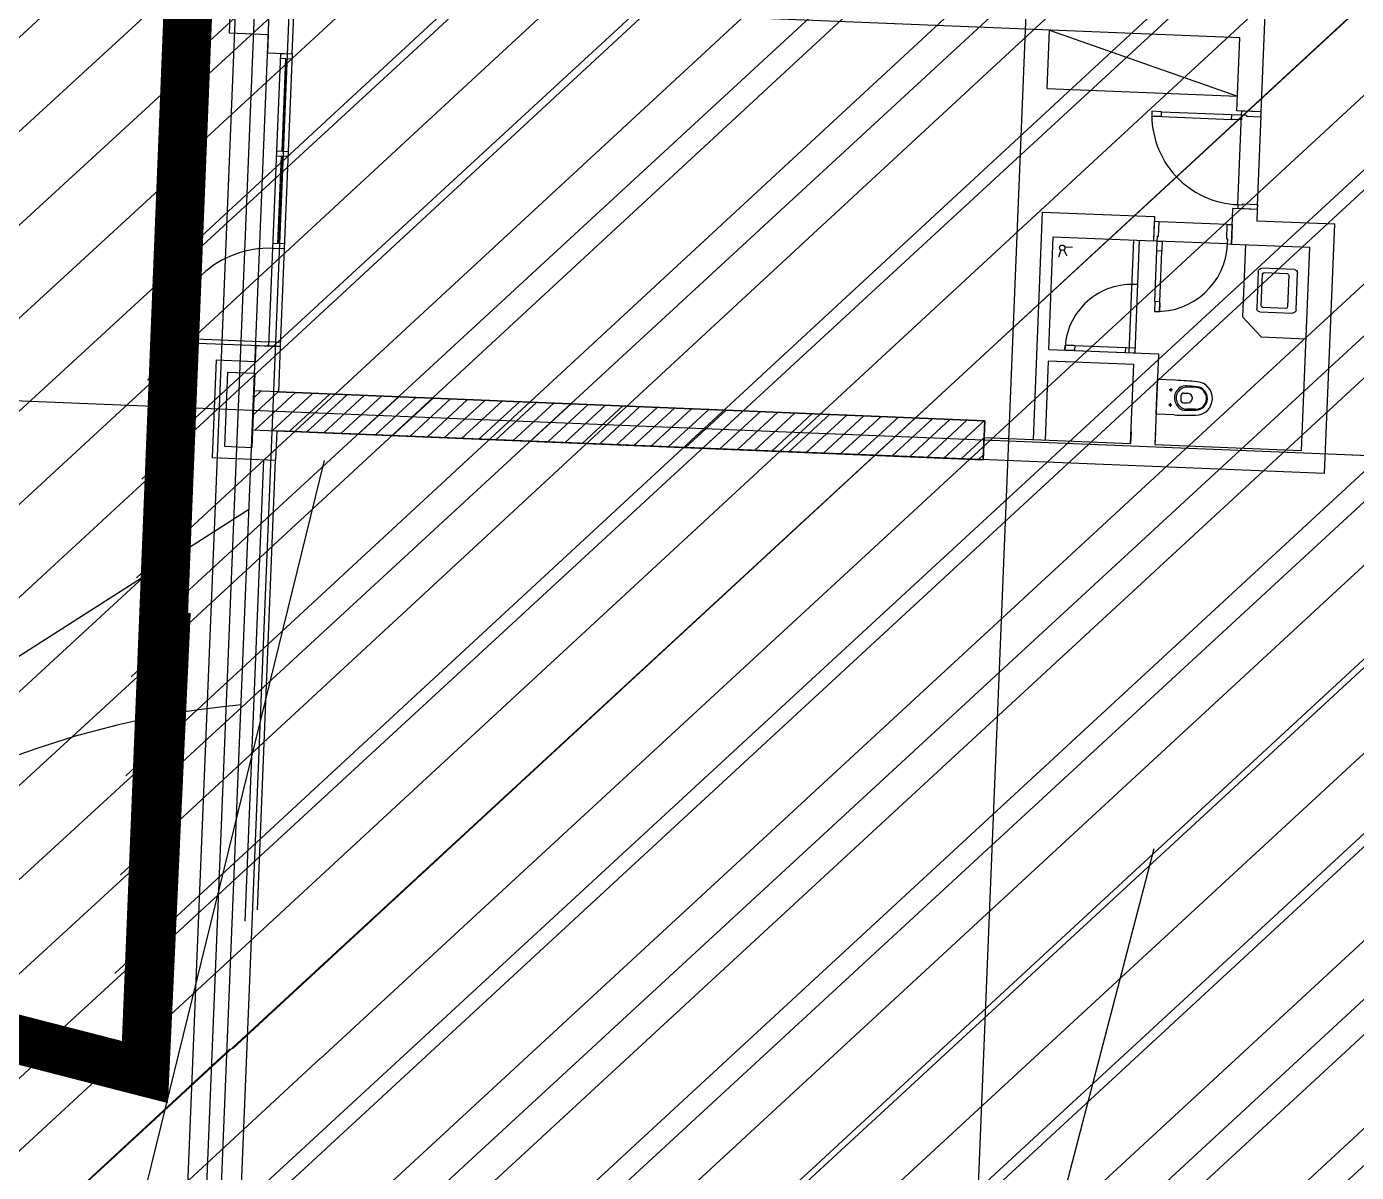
# Model space of a CAD drawing. Extents: x -678889171 to 586587, y -792238163 to 335485.
# Drawn here: x -678734278 to -678720646, y -792149565 to -792137824 of the extents above; entities that cross this region are included whole.
import ezdxf
from ezdxf.enums import TextEntityAlignment as Align

# ---------------------------------------------------------------- set-up
doc = ezdxf.new("R2010")
doc.units = 0
doc.header["$MEASUREMENT"] = 0
for name, color, linetype in [('A-ANNO-LEGN', 252, 'Continuous'), ('A-FLOR-PATT', 252, 'Continuous'), ('A-SITE-PATT', 252, 'Continuous'), ('A-WALL', 252, 'Continuous')]:
    doc.layers.add(name, color=color, linetype=linetype)
for name, color, linetype, lineweight in [('BASEMENT3 LAYOUT$0$A-TABL-TEXT', 252, 'Continuous', 30), ('BASEMENT3 LAYOUT$0$HATCH5', 252, 'Continuous', 15), ('BASEMENT3 LAYOUT$0$TEXT6', 252, 'Continuous', 0)]:
    doc.layers.add(name, color=color, linetype=linetype, lineweight=lineweight)
doc.styles.add('Ground floor Towers$0$$Bas01-Rname$0$EN-SC', font='swissc.ttf')
doc.styles.add('Ground floor Towers$0$$Bas01-Rname$0$EN-SCL', font='swisscl.ttf')
doc.styles.add('Ground floor Towers$0$04-Ground Floor$0$V2-lower ground$0$LEVEL  FOR LICENSE LOWER GR$0$$LG- LEVEL$0$AR-SR', font='sarb.shx')

# ---------------------------------------------------------------- blocks, each defined once
blk = doc.blocks.new('A$C61C61320')
at = {"layer": 'BASEMENT3 LAYOUT$0$HATCH5'}
h = blk.add_hatch(dxfattribs=at)
h.set_pattern_fill('JIS_WOOD', color=256, scale=1000, style=0)
h.set_pattern_definition([(45, (-845680.2949388556, -470481.0696760565), (-499.9999991609842, 499.9999991609843), [])])
h.paths.add_polyline_path([(12440.74077330553, -169431.9252005816), (13408.27617370361, -243253.7315873399), (7111.185080291936, -248399.4795461658), (-61957.46107163071, -237877.8060760189), (-55832.26724016038, -200866.3395951205), (-20860.02674167091, -206712.4958959252), (-20783.43353955913, -208437.764712235), (-16504.6553898881, -208719.7022090854), (-18718.17453308101, -208569.0044804074), (-18168.17453308101, -169431.9252005816)])
at = {"layer": 'BASEMENT3 LAYOUT$0$TEXT6'}
h = blk.add_hatch(dxfattribs=at)
h.set_pattern_fill('JIS_WOOD', color=256, scale=1000, style=0)
h.set_pattern_definition([(45, (-843775.3736575155, -469599.9160835323), (-499.9999991609842, 499.9999991609843), [])])
h.paths.add_polyline_path([(-48073.17453308101, -174366.9252005816), (-52827.70401773683, -137283.3745918828), (-21470.42890679266, -134427.2130430685), (-18376.25980977295, -161775.8762387046), (-18368.17453308101, -175467.8413407506), (-18518.17453308101, -176466.9552695606), (-18518.17453308101, -178386.9252005816), (-18368.17453308101, -183011.1167942794), (-18362.29752682254, -198446.5368052525), (-18168.17453308101, -202281.2411916029), (-18360.0892563893, -208926.9252005816), (-21225.79736915685, -208049.6763489796), (-45692.61271465314, -203035.1575495943), (-55544.17996463575, -201566.2036034855), (-64372.75623362488, -200382.3687026045), (-73244.07786642597, -199325.5838570178), (-82129.48166527948, -198394.9150768394), (-90383.39706973708, -197394.4851778569), (-93352.28011348587, -194591.9241360954), (-93352.28011348587, -177285.8004086108), (-93172.93907456682, -174906.1366184817), (-50378.17453308101, -174866.9252005816)])
at = {"layer": 'BASEMENT3 LAYOUT$0$A-TABL-TEXT', "const_width": 500}
for points in [[(-18360.08925638907, -208926.9252005816), (-18360.08925638907, -208926.9252005816), (-18360.08925638907, -204246.3573498543), (-18376.25980977295, -161775.8762387046), (-21467.74319023453, -134455.7384705361)], [(-56966.22835785337, -200670.9829151711), (-18360.08925638907, -208926.9252005816), (-18332.99945281609, -204205.2346486701)]]:
    blk.add_lwpolyline(points, dxfattribs=at)
blk = doc.blocks.new('2')
at = {"layer": 'BASEMENT3 LAYOUT$0$A-TABL-TEXT', "const_width": 500}
for points in [[(99560.7670452043, 23270.4355040497), (99560.7670452043, 23270.4355040497), (99560.7670452043, 27951.00335477709), (99544.59649182041, 70421.48446592674), (96453.11311135883, 97741.62223409527)], [(60954.62794373999, 31526.37778946021), (99560.7670452043, 23270.4355040497), (99587.85684877727, 27992.12605596127)]]:
    blk.add_lwpolyline(points, dxfattribs=at)
blk = doc.blocks.new('GR')
at = {"layer": 'A-FLOR-PATT'}
for p, q in [((69940, 90900), (69940, 4700)), ((70490, 90900), (70490, 1700)), ((70140, 32215), (70140, 79165)), ((78040, 73885), (78040, 4700)), ((70290, 32215), (70290, 61960)), ((80491.3859722225, 48729.19740259779, -3.359197352374825e-08), (80491.3859722225, 50478.2951535735, -3.359197352374825e-08)), ((69891.39351570825, 49103.74461350914), (69891.39351570825, 50103.74461350914)), ((80241.3859722225, 49478.7465540638, -3.359197364925349e-08), (70541.3860315007, 49478.7465540638, 3.154496975245378e-08)), ((70541.39351570826, 48919.44443774296), (70541.39351570827, 49478.7465540638)), ((78289.94560344415, 48878.74699801693, 3.234559316897492e-08), (78289.94590965168, 49478.74699801688, 3.234559316897471e-08)), ((78289.94590964958, 49478.74288110101, 3.234559316897471e-08), (80241.38564732515, 48878.74600210755, 3.234559316897561e-08)), ((80241.3859722225, 48729.19740259779, -3.359197352374825e-08), (80241.3859722225, 49478.7465540638, -3.359197352374825e-08)), ((70291.39351570825, 49103.74461350914), (69891.39351570825, 49103.74461350914)), ((70291.39351570825, 48919.44443774296), (70291.39351570825, 49103.74461350914)), ((70291.39351570826, 48919.44443774296), (70541.39351570826, 48919.44443774296)), ((70421.3935157083, 48919.44443774298), (70421.39351570838, 45919.44443774298)), ((70421.39351570832, 48919.44443779213), (70541.39351570826, 48919.44443774296)), ((70421.39351568787, 48869.44443779209), (70541.39351568776, 48869.44443774299)), ((70475.52191885018, 48869.44443776995), (70475.52191885017, 47919.44443776991)), ((70487.52191885017, 48869.44443776507), (70487.52191885017, 47919.44443776505)), ((70541.39351570826, 48919.44443774296), (70541.39351570825, 45919.44443774296)), ((78289.9449800964, 48878.74699801728, 3.234559316897569e-08), (80241.38564732515, 48878.74600210755, 3.234559316897551e-08)), ((79471.38597222284, 48689.19740259746, -3.359197352374825e-08), (79371.38597222287, 48689.19740259746, -3.359197352374825e-08)), ((79371.38597222287, 48689.19740259746, -3.359197352374825e-08), (79371.38597222287, 48639.19740259747, -3.359197352374825e-08)), ((79471.38597222284, 48639.19740259747, -3.359197352374825e-08), (79471.38597222284, 48689.19740259746, -3.359197352374825e-08)), ((79471.38597222284, 48689.19740259745, -3.359197352374825e-08), (80191.3859722226, 48689.19740259746, -3.359197352374825e-08)), ((80191.3859722226, 48639.19740259747, -3.359197352374825e-08), (80191.3859722226, 48689.19740259746, -3.359197352374825e-08)), ((80191.3859722226, 48689.19740259746, -3.359197352374825e-08), (80291.38597222258, 48689.19740259746, -3.359197352374825e-08)), ((80491.3859722225, 48729.19740259779, -3.359197352374825e-08), (80241.3859722225, 48729.19740259779, -3.359197352374825e-08)), ((80491.3859722225, 48729.19740259744, -3.359197352374825e-08), (80291.38597222258, 48729.19740259743, -3.359197352374825e-08)), ((80291.38597222258, 48689.19740259745, -3.359197352374825e-08), (80291.38597222258, 48729.19740259743, -3.359197352374825e-08)), ((80291.38597222258, 48689.19740259745, -3.359197352374825e-08), (80341.38597222256, 48689.19740259745, -3.359197352374825e-08)), ((80291.38597222258, 48689.19740259746, -3.359197352374825e-08), (80291.38597222258, 48639.19740259747, -3.359197352374825e-08)), ((80291.38597222258, 47769.19740259775, -3.359197352374825e-08), (80291.38597222258, 48689.19740259746, -3.359197352374825e-08)), ((80341.38597222256, 48689.19740259745, -3.359197352374825e-08), (80341.38597222256, 48679.19740259745, -3.359197352374825e-08)), ((80341.38597222256, 48679.19740259745, -3.359197352374825e-08), (80491.3859722225, 48679.19740259745, -3.359197352374825e-08)), ((80491.3859722225, 48679.19740259745, -3.359197352374825e-08), (80491.3859722225, 48729.19740259744, -3.359197352374825e-08)), ((80491.38597222258, 47769.19740259775, -3.359197352374825e-08), (80491.38597222258, 48689.19740259746, -3.359197352374825e-08)), ((79371.38597222287, 48639.19740259747, -3.359197352374825e-08), (79458.38597222284, 48639.19740259747, -3.359197352374825e-08)), ((79458.38597222284, 48639.19740259747, -3.359197352374825e-08), (79371.38597222287, 48639.19740259747, -3.359197352374825e-08)), ((79371.38597222287, 48639.19740259747, -3.359197352374825e-08), (79471.38597222284, 48639.19740259747, -3.359197352374825e-08)), ((79471.38597222284, 48639.19740259746, -3.359197352374825e-08), (80191.3859722226, 48639.19740259747, -3.359197352374825e-08)), ((80204.3859722226, 48639.19740259747, -3.359197352374825e-08), (80191.3859722226, 48639.19740259747, -3.359197352374825e-08)), ((80291.38597222258, 48639.19740259747, -3.359197352374825e-08), (80204.3859722226, 48639.19740259747, -3.359197352374825e-08)), ((70421.39351529905, 47919.4444377921), (70541.39351529893, 47919.44443774302)), ((70421.39351527863, 47869.44443779212), (70541.39351527851, 47869.44443774302)), ((70475.52191885022, 46969.44443774295), (70475.5219188501, 47869.44443776997)), ((70487.52191885018, 46969.44443774289), (70487.52191885017, 47869.44443776505)), ((80241.22230311378, 47362.03018946822, 9.620473966395055e-09), (80241.37403713205, 47729.19740259779, 9.62047396858887e-09)), ((80491.3859722225, 47729.19740259779, -3.359197352374798e-08), (80241.37403713205, 47729.19740259779, -3.358991064435153e-08)), ((80291.38597222258, 47769.19740259775, -3.359197352374825e-08), (80341.38597222256, 47769.19740259775, -3.359197352374825e-08)), ((80291.38597222258, 47769.19740259775, -3.359197352374825e-08), (80291.38597222258, 47729.19740259776, -3.359197352374825e-08)), ((80491.3859722225, 47729.19740259777, -3.359197352374825e-08), (80291.38597222258, 47729.19740259776, -3.359197352374825e-08)), ((80341.38597222256, 47769.19740259775, -3.359197352374825e-08), (80341.38597222256, 47779.19740259775, -3.359197352374825e-08)), ((80341.38597222256, 47779.19740259775, -3.359197352374825e-08), (80491.3859722225, 47779.19740259775, -3.359197352374825e-08)), ((80491.3859722225, 47779.19740259775, -3.359197352374825e-08), (80491.3859722225, 47729.19740259777, -3.359197352374825e-08)), ((80491.3859722225, 47729.19740259777, 1.868074359618652e-08), (80491.3859722225, 47612.03033610807, 1.868074359618652e-08)), ((78294.13159437731, 45278.74806585725), (78294.14024866292, 47612.0292603892, 1.374742453652639e-08)), ((78294.14024866292, 47612.0292603892, -5.756976233503974e-08), (79441.28431294493, 47612.02969357678, -5.756976233503974e-08)), ((79441.28431294493, 47612.02969357678, 9.620473968506073e-09), (79441.28444053144, 47362.02968086446, 9.620309101582926e-09)), ((80491.3859722225, 47612.03033610807, 1.868074359618652e-08), (81291.39763260285, 47612.0308302309, 1.868074359618652e-08)), ((81291.39763260285, 45052.02815311053), (81291.39763260285, 47612.0308302309)), ((79441.28490953318, 47562.0302942972, 9.620473968504855e-09), (79441.28444053113, 47362.03029429782, 9.620473968504855e-09)), ((79491.28490953303, 47562.0301770467, 9.620473968504855e-09), (79441.28490953318, 47562.0302942972, 9.620473968504855e-09)), ((79491.28455778149, 47412.03017704716, 9.620473968504855e-09), (79491.28490953303, 47562.0301770467, 9.620473968504855e-09)), ((80191.2849095308, 47562.02853553953, 9.620473968504855e-09), (79491.28490953303, 47562.0301770467, 9.620473968504855e-09)), ((80191.28455777928, 47412.02853553999, 9.620473968504855e-09), (80191.28490953079, 47562.02853553953, 9.620473968504855e-09)), ((80191.28490953079, 47562.02853553953, 9.620473968504855e-09), (80241.28490953064, 47562.02841828902, 9.620473968504855e-09)), ((80241.28490953064, 47562.02841828902, 9.620473968504855e-09), (80241.2844405286, 47362.02841828964, 9.620473968504855e-09)), ((78414.13504240668, 46208.37073891969, 5.522290784781338e-08), (78414.1393213984, 47362.02933227467, 5.522290784781338e-08)), ((78414.1393213984, 47362.02933227467, 5.522290784781338e-08), (79441.28444053144, 47362.02968086446, 5.522290784781338e-08)), ((79239.93857777238, 46208.38153690896, 3.805732759095285e-08), (79239.94354059381, 47362.02961253397, 1.804086399355496e-09)), ((79299.93857777183, 46208.38127879797, 3.805732759095285e-08), (79299.94354059445, 47362.02963289658, 1.804077648356018e-09)), ((79481.284440531, 47362.03020049741, 9.620473968504855e-09), (79441.28444053113, 47362.03029429782, 9.620473968504855e-09)), ((79481.28420602997, 47262.03020049772, 9.620473968504855e-09), (79481.284440531, 47362.03020049741, 9.620473968504855e-09)), ((79481.284440531, 47362.03020049741, 9.620473968504855e-09), (79481.28455778152, 47412.03020049726, 9.620473968504855e-09)), ((79481.284440531, 47362.03020049741, 9.620473968504855e-09), (79531.28444053084, 47362.0300832469, 9.620473968504855e-09)), ((80201.28444052873, 47362.02851209004, 9.620473968504855e-09), (79481.284440531, 47362.03020049741, 9.620473968504855e-09)), ((79481.28455778152, 47412.03020049726, 9.620473968504855e-09), (79491.28455778149, 47412.03017704716, 9.620473968504855e-09)), ((79531.28444053084, 47362.0300832469, 9.620473968504855e-09), (79531.28423651496, 47275.03008324718, 9.620473968504855e-09)), ((80201.28455777923, 47412.02851208989, 9.620473968504855e-09), (80191.28455777928, 47412.02853553999, 9.620473968504855e-09)), ((80201.28444052873, 47362.02851209004, 9.620473968504855e-09), (80201.28455777923, 47412.02851208989, 9.620473968504855e-09)), ((80201.28444052873, 47362.02851209004, 9.620473968504855e-09), (80241.2844405286, 47362.02841828964, 9.620473968504855e-09)), ((80241.1809986367, 47362.03018944168, -5.756976233504228e-08), (81041.39763260285, 47362.0307026471, -5.756976233505584e-08)), ((80387.40124837706, 47362.03028321759, -5.756976233504228e-08), (80385.37431913787, 46624.53270483615, -5.756978265247176e-08)), ((81041.39763260285, 47362.0307026471, -5.756976233504228e-08), (81041.39763260285, 45278.74806585725, 1.656604066146458e-08)), ((78498.18727296818, 47228.91556455333, -4.164691760962444e-08), (78476.21770534554, 47156.05007889347, -4.164691760962444e-08)), ((78527.03288997954, 47232.30468806955, -4.164691760962444e-08), (78562.02510510858, 47172.30953463422, -4.164691760962444e-08)), ((78535.81763308022, 47263.74326574865, -4.164691760962444e-08), (78616.01889379325, 47263.94425081978, -4.164691760962444e-08)), ((79481.28298662466, 46742.03020049938, 9.620473968504855e-09), (79481.28420602997, 47262.03020049772, 9.620473968504855e-09)), ((79531.28420602983, 47262.03008324721, 9.620473968504855e-09), (79481.28420602997, 47262.03020049772, 9.620473968504855e-09)), ((79531.2829866245, 46742.03008324886, 9.620473968504855e-09), (79531.28420602983, 47262.03008324721, 9.620473968504855e-09)), ((79531.28423651496, 47275.03008324718, 9.620473968504855e-09), (79531.28420602983, 47262.03008324721, 9.620473968504855e-09)), ((70541.39351570801, 46969.44443774296), (70421.39351570813, 46969.44443774293)), ((70541.39351570801, 46919.44443774296), (70421.39351570814, 46919.44443774293)), ((79481.28298662465, 46742.03020049938, 9.620473968504855e-09), (79481.28275212363, 46642.03020049969, 9.620473968504855e-09)), ((79481.28275212363, 46642.03020049969, 9.620473968504855e-09), (79531.28275212347, 46642.03008324918, 9.620473968504855e-09)), ((79531.2829866245, 46742.03008324886, 9.620473968504855e-09), (79481.28298662465, 46742.03020049938, 9.620473968504855e-09)), ((79531.28275212347, 46642.03008324918, 9.620473968504855e-09), (79531.2829866245, 46742.03008324886, 9.620473968504855e-09)), ((79531.28275212347, 46642.03008324918, 9.620473968504855e-09), (79531.28295613936, 46729.03008324891, 9.620473968504855e-09)), ((79531.28295613936, 46729.03008324891, 9.620473968504855e-09), (79531.28275212347, 46642.03008324918, 9.620473968504855e-09)), ((80386.3525167605, 46623.54909814404, -5.756977314713622e-08), (80583.83655295051, 46424.97304858359, -5.756977826540726e-08)), ((80583.83655295051, 46424.97304858359, -5.756977826540726e-08), (81041.39718589686, 46425.01546505389, -5.756977826540726e-08)), ((78579.93857777504, 46208.38333465438, 3.805732759095308e-08), (78579.93872054285, 46258.38333465417, 3.805732759095308e-08)), ((78579.93872054285, 46258.38333465417, 3.805732759095308e-08), (78666.93872054246, 46258.38308623818, 3.805732759095308e-08)), ((78666.93872054246, 46258.38308623818, 3.805732759095308e-08), (78579.93872054285, 46258.38333465417, 3.805732759095308e-08)), ((78579.93872054285, 46258.38333465417, 3.805732759095308e-08), (78679.9387205424, 46258.38304911854, 3.805732759095308e-08)), ((78679.9387205424, 46258.38304911854, 3.805732759095308e-08), (78679.93857777459, 46208.38304911876, 3.805732759095308e-08)), ((78679.9387205424, 46258.38304911855, 3.805732759095308e-08), (79199.93872054006, 46258.38156433332, 3.805732759095308e-08)), ((79199.93872054006, 46258.38156433332, 3.805732759095308e-08), (79199.93857777225, 46208.38156433354, 3.805732759095308e-08)), ((79212.93872054, 46258.38152721369, 3.805732759095308e-08), (79199.93872054006, 46258.38156433332, 3.805732759095308e-08)), ((79299.93872053962, 46258.3812787977, 3.805732759095308e-08), (79212.93872054, 46258.38152721369, 3.805732759095308e-08)), ((79299.93857777181, 46208.38127879792, 3.805732759095308e-08), (79299.93872053962, 46258.3812787977, 3.805732759095308e-08)), ((79291.40007183273, 46088.37077508103, 5.522290784781338e-08), (78414.1284059831, 46088.37077508103, 5.522290784781338e-08)), ((78414.1284059831, 46088.37077508103, 5.522290784781338e-08), (78414.13140892425, 45278.74806585725, 5.522290784781338e-08)), ((78414.13504240668, 46208.37077508103, 5.522290784781338e-08), (79541.40007183273, 46208.37077508103, 5.522290784781338e-08)), ((78679.93857777459, 46208.38304911876, 3.805732759095308e-08), (78579.93857777504, 46208.38333465438, 3.805732759095308e-08)), ((78679.93857777459, 46208.38304911877, 3.805732759095308e-08), (79199.93857777225, 46208.38156433354, 3.805732759095308e-08)), ((79199.93857777225, 46208.38156433354, 3.805732759095308e-08), (79299.93857777181, 46208.38127879792, 3.805732759095308e-08)), ((79291.40007183273, 45278.74806585725, 5.522290784781338e-08), (79291.40007183273, 46088.37077508103, 5.522290784781338e-08)), ((79541.40007183273, 46208.37077508103, 5.522290784781338e-08), (79541.40007183273, 45278.74806585725, 5.522290784781338e-08)), ((70421.34653918736, 45959.44441028826), (69421.34732037701, 45958.18930677393)), ((69421.34732037701, 45958.18930677393), (69421.39752453956, 45918.18933827964)), ((70541.34653918729, 45960.69914929273), (70421.34653918735, 45960.69914929273)), ((70421.39674334988, 45919.444441794), (70421.34653918736, 45959.44441028826)), ((79725.50404002407, 45944.87118204348, 1.953412935931346e-08), (79541.2609496595, 45944.72955274134, 1.953412935931346e-08)), ((79541.53384123607, 45589.72965762841, 1.953414174412011e-08), (79541.2609496595, 45944.72955274134, 1.953412935931346e-08)), ((69421.39752453956, 45918.18933827964), (70421.39674334988, 45919.444441794)), ((70291.39351570826, 45919.44443774299), (70291.39351570826, 45753.74806565286)), ((70291.39351570826, 45919.44443774299), (70541.39351570826, 45919.44443774299)), ((70541.39351570825, 45919.44443774296), (70421.39351570836, 45919.44443774295)), ((70541.39351570827, 45919.444437743), (70541.39351570827, 45452.02815311053)), ((79698.83777399173, 45844.85065390196, 1.953412582094219e-08), (79663.8377843327, 45844.82374909863, 1.953412738250868e-08)), ((79681.32432676056, 45862.33719632975, 1.95341259912068e-08), (79681.35123156388, 45827.33720667078, 1.953412721224407e-08)), ((79816.70865080335, 45817.04125404999, 1.953412153628977e-08), (79855.79472306717, 45817.07129986135, 1.953411979241781e-08)), ((79940.41609779118, 45879.32358742244, 1.953411384528911e-08), (79851.91834592029, 45879.734316248, 1.953411777700364e-08)), ((69891.39351570826, 45753.74806565285), (69891.39351570826, 44753.74806565285)), ((69891.39351570826, 45753.74806565285), (70291.39351570825, 45753.74806565286)), ((79698.95692383502, 45689.85069969772, 1.953413122839298e-08), (79663.956934176, 45689.82379489439, 1.953413278995947e-08)), ((79681.44347660385, 45707.33724212557, 1.953413139865759e-08), (79681.47038140718, 45672.33725246655, 1.953413261969487e-08)), ((79786.73172092704, 45787.01820165369, 1.953412392137871e-08), (79786.76185430677, 45747.81821323558, 1.953412528894046e-08)), ((79816.78490670306, 45717.84128335927, 1.953412499705828e-08), (79855.87097896688, 45717.87132917063, 1.953412325318632e-08)), ((70011.39351570826, 45633.74806565287), (70011.39351570826, 44873.74806565286)), ((70011.39351570826, 45633.74806565287), (70291.39351570825, 45633.74806565286)), ((70291.39351570826, 45633.74806565287), (70291.39351570826, 44873.74806565286)), ((79725.77693160065, 45589.87128693055, 1.953414174412011e-08), (79541.53384123607, 45589.72965762841, 1.953414174412011e-08)), ((79940.58796140079, 45655.74921351076, 1.953412164508125e-08), (79852.09094558026, 45655.20242723317, 1.953412561020042e-08)), ((70289.12671493308, 45379.41657992254), (70361.73828896403, 45452.02815395349)), ((70289.12671493308, 45202.63988462591), (70538.51498426066, 45452.02815395349)), ((77789.12938983834, 45452.02815395322), (70289.12671493323, 45452.02815395322)), ((70289.12671493323, 45452.02815395322), (70289.12671493323, 45052.02815395322)), ((70315.29167955706, 45052.02815395326), (70715.2916795573, 45452.02815395349)), ((70492.0683748537, 45052.02815395326), (70892.06837485393, 45452.02815395349)), ((70542.35994492937, 45452.02815311054), (77789.12939062712, 45452.02815311053)), ((70668.84507015033, 45052.02815395326), (71068.84507015056, 45452.02815395349)), ((70845.62176544697, 45052.02815395326), (71245.6217654472, 45452.02815395349)), ((71022.3984607436, 45052.02815395326), (71422.39846074383, 45452.02815395349)), ((71199.17515604035, 45052.02815395314), (71599.17515604058, 45452.02815395338)), ((71375.95185133698, 45052.02815395314), (71775.95185133722, 45452.02815395338)), ((71552.72854663362, 45052.02815395314), (71952.72854663385, 45452.02815395338)), ((71729.50524193025, 45052.02815395314), (72129.50524193048, 45452.02815395338)), ((71906.28193722689, 45052.02815395314), (72306.28193722712, 45452.02815395338)), ((72083.05863252352, 45052.02815395314), (72483.05863252375, 45452.02815395338)), ((72259.83532782015, 45052.02815395314), (72659.83532782039, 45452.02815395338)), ((72436.61202311679, 45052.02815395314), (72836.61202311679, 45452.02815395314)), ((72613.38871841342, 45052.02815395314), (73013.38871841342, 45452.02815395314)), ((72790.16541371006, 45052.02815395314), (73190.16541371006, 45452.02815395314)), ((72966.94210900669, 45052.02815395314), (73366.94210900669, 45452.02815395314)), ((73143.71880430332, 45052.02815395314), (73543.71880430332, 45452.02815395314)), ((73320.49549959996, 45052.02815395314), (73720.49549959996, 45452.02815395314)), ((73497.27219489659, 45052.02815395314), (73897.27219489659, 45452.02815395314)), ((73674.04889019323, 45052.02815395314), (74074.04889019323, 45452.02815395314)), ((73850.82558548986, 45052.02815395314), (74250.82558548986, 45452.02815395314)), ((74027.6022807865, 45052.02815395314), (74427.6022807865, 45452.02815395314)), ((74204.37897608313, 45052.02815395314), (74604.37897608313, 45452.02815395314)), ((74381.15567137976, 45052.02815395314), (74781.15567137976, 45452.02815395314)), ((74557.9323666764, 45052.02815395314), (74957.9323666764, 45452.02815395314)), ((74734.70906197303, 45052.02815395314), (75134.70906197303, 45452.02815395314)), ((74911.48575726966, 45052.02815395314), (75311.48575726978, 45452.02815395326)), ((75088.2624525663, 45052.02815395314), (75488.26245256641, 45452.02815395326)), ((75265.03914786293, 45052.02815395314), (75665.03914786305, 45452.02815395326)), ((75441.81584315957, 45052.02815395314), (75841.81584315968, 45452.02815395326)), ((75618.5925384562, 45052.02815395314), (76018.59253845632, 45452.02815395326)), ((75795.36923375283, 45052.02815395314), (76195.36923375295, 45452.02815395326)), ((75972.14592904947, 45052.02815395314), (76372.14592904958, 45452.02815395326)), ((76148.9226243461, 45052.02815395314), (76548.92262434622, 45452.02815395326)), ((76325.69931964274, 45052.02815395314), (76725.69931964285, 45452.02815395326)), ((76502.47601493937, 45052.02815395314), (76902.47601493949, 45452.02815395326)), ((76679.252710236, 45052.02815395314), (77079.25271023612, 45452.02815395326)), ((76856.02940553264, 45052.02815395314), (77256.02940553275, 45452.02815395326)), ((77032.80610082927, 45052.02815395314), (77432.80610082939, 45452.02815395326)), ((77209.5827961259, 45052.02815395314), (77609.58279612602, 45452.02815395326)), ((77386.35949142254, 45052.02815395314), (77786.35949142266, 45452.02815395326)), ((77789.12938983834, 45052.02815395322), (77789.12938983834, 45452.02815395322)), ((77789.12939062712, 45452.02815311053), (77789.12939062712, 45052.02815311053)), ((79291.38586566508, 45398.74806585725), (79291.385794606, 45278.74806585725)), ((79541.38586566513, 45398.74806585725), (79541.38579460605, 45278.74806585725)), ((77563.13618671917, 45052.02815395314), (77789.12938983808, 45278.02135707205)), ((77788.30820913911, 45278.74806585725), (79291.40007183273, 45278.74806585725, 6.464172848857981e-09)), ((79541.40007183273, 45278.74806585725, 5.522290784781338e-08), (81041.39763260285, 45278.74806585725, 5.522290784781338e-08)), ((-6630, 45255), (113465, 45255)), ((81563.65961507708, 45253.74806565287), (111510.5844210479, 45253.74806565287)), ((70289.12671493323, 45052.02815395322), (77789.12938983834, 45052.02815395322)), ((70541.39351570826, 45052.02815311054), (70541.39351570826, 44753.74806565285)), ((81291.39763260285, 45052.02815311053), (70541.39351570826, 45052.02815311053)), ((77739.91288201581, 45052.02815395314), (77789.12938983808, 45101.24466177542)), ((70011.39351570826, 44873.74806565286), (70291.39351570826, 44873.74806565286)), ((71040, 44770), (61791.84706075279, -782.1576375562072)), ((69891.39351570826, 44753.74806565285), (70541.39351570826, 44753.74806565285)), ((70421.38699979983, 40020.12819227958), (70421.38699979964, 44753.74806565288)), ((70541.38603150079, 40140.12819227958), (70541.3860315006, 44753.74806565288)), ((60197.18852260239, 37199.31011600157), (70293.51381693108, 44244.55743646622)), ((79700, 41140), (70161.61638153446, -2528.42465876534))]:
    blk.add_line(p, q, dxfattribs=at)
at = {"layer": 'A-FLOR-PATT', "extrusion": (8.133420167926241e-17, 7.099713517831938e-21, -1)}
for p, q in [((80528.15067320783, 47095.10556799895, -5.756980587081371e-08), (80528.1838422495, 46715.12156944675, -5.756980587081371e-08)), ((80896.95574512257, 47128.66576135298, -5.756977587410934e-08), (80561.67574639997, 47128.63649455155, -5.756980314384058e-08)), ((80572.88540317904, 46743.06547158037, -5.756980223484954e-08), (80572.8571119376, 47067.16947034572, -5.756980223484954e-08)), ((80589.6196485337, 47083.93493362179, -5.756980087136298e-08), (80824.31564763957, 47083.9554203829, -5.756978178255111e-08)), ((80841.0811109157, 47067.19288378686, -5.756978041906454e-08), (80841.10940215713, 46743.08888502151, -5.756978041906454e-08)), ((80930.51984071662, 46715.15668960847, -5.756977314713622e-08), (80930.48667167494, 47095.14068816067, -5.756977314713622e-08)), ((80561.71476880193, 46681.59649625455, -5.756980314384058e-08), (80896.99476752453, 46681.62576305598, -5.756977587410934e-08)), ((80824.34686556115, 46726.32342174544, -5.756978178255111e-08), (80589.65086645528, 46726.30293498433, -5.756980087136298e-08))]:
    blk.add_line(p, q, dxfattribs=at)
at = {"layer": 'A-FLOR-PATT'}
for centre, radius in [((78509.85597236964, 47254.0509882476, -4.164691760962444e-08), 27.71187597420067), ((79681.33777916222, 45844.83720150029, 1.953412660172543e-08), 7.5), ((79681.45692900552, 45689.83724729605, 1.953413200917623e-08), 7.5)]:
    blk.add_circle(centre, radius, dxfattribs=at)
for centre, radius, start, end in [((80291.38597222258, 48689.19740259746, -3.359197352374825e-08), 919.9999999997044, 180, 270), ((79481.284440531, 47362.03020049741, 9.620473968504855e-09), 719.9999999997056, 269.9998656407075, 359.9998656407075), ((70421.39673687193, 45919.44444178585), 999.9999999999949, 90.07191218415772, 180.0719121845741), ((79266.88192017008, 46222.07390528644, 2.63067506009273e-09), 687.0797532929839, 87.28270268935897, 181.1417362080283), ((79728.57887469114, 41944.87236386908, 1.953411137024516e-08), 4000.000000000543, 86.83588638898411, 90.04404376661864), ((79851.39730385625, 45767.46790487147, 1.953412172069932e-08), 130, 123.7621406603882, 236.325946872295), ((79851.39730385625, 45767.46790487147, 1.953412172069932e-08), 112.2676204798005, 89.73408522848715, 270.3540023049911), ((79834.72491172592, 45792.40846101306, 1.953412159315972e-08), 100, 88.41972172915227, 123.7621406603882), ((79816.73171206335, 45787.04126291368, 1.953412258289315e-08), 30, 90.04404376633278, 180.04404376675), ((79728.57887468979, 41944.87236386968, 1.953426068620439e-08), 3949, 86.83588638578622, 88.41972172915227), ((79855.83285101702, 45767.47131451602, 1.953412152280207e-08), 49.59999999999997, 270.0440437663327, 90.04404376633278), ((79939.89727770835, 45767.53593558845, 1.953411777216691e-08), 111.7888557810301, 270.3540023049911, 89.73408522848715), ((79939.89727770835, 45767.53593558845, 1.953411777216691e-08), 120.5, 273.2522011475384, 86.83588638578622), ((79939.89727770837, 45767.53593558842, 1.953412331765717e-08), 171.5000000000038, 273.2522011442339, 86.83588638896487), ((79816.76184544308, 45747.84127449563, 1.95341239504549e-08), 30, 180.04404376675, 270.0440437663327), ((79722.70209693526, 49589.87010510509, 1.953413352389381e-08), 4000.000000000737, 270.0440437665944, 273.2522011442289), ((79834.76327546177, 45742.50174578821, 1.953412333424479e-08), 100, 236.325946872295, 271.6683658104417), ((79722.70209693494, 49589.87010510435, 1.953399397677657e-08), 3949, 271.6683658104417, 273.2522011475384), ((-55663.02808184421, -578856.4866396398), 623364.7764122983, 74.61102897088065, 88.715678869106), ((-55662.04957572921, -578844.685925062), 622702.9587305912, 74.61095202551606, 88.71574447441284), ((71511.20228061688, 33193.46562571315), 9122.237182996983, 97.67106593890217, 182.4236182912162)]:
    blk.add_arc(centre, radius, start, end, dxfattribs=at)
at = {"layer": 'A-FLOR-PATT', "extrusion": (8.133420167926241e-17, 7.099713517831938e-21, -1)}
for centre, radius, start, end in [((-80561.67867308011, 47095.10849467909, 5.757635589802318e-08), 33.52799999999999, 359.9949986206545, 89.99499861398465), ((-80589.62111187377, 47067.17093368573, 5.757635589802318e-08), 16.764, 359.9949986206545, 89.99499861398465), ((-80824.31711097964, 47067.19142044685, 5.757635589802318e-08), 16.764, 89.99499861398465, 179.9949986206545), ((-80896.95867180271, 47095.13776148052, 5.757635589802318e-08), 33.52799999999999, 89.99499861398465, 179.9949986206545), ((-80561.71184212179, 46715.1244961269, 5.757635589802318e-08), 33.52799999999999, 269.9949986139846, 359.9949986206545), ((-80589.64940311521, 46743.06693492038, 5.757635589802318e-08), 16.764, 269.9949986139846, 359.9949986206545), ((-80824.34540222108, 46743.0874216815, 5.757635589802318e-08), 16.764, 179.9949986206545, 269.9949986139846), ((-80896.99184084439, 46715.15376292833, 5.757635589802318e-08), 33.52799999999999, 179.9949986206545, 269.9949986139846)]:
    blk.add_arc(centre, radius, start, end, dxfattribs=at)
at = {"layer": 'A-FLOR-PATT', "style": 'Ground floor Towers$0$04-Ground Floor$0$V2-lower ground$0$LEVEL  FOR LICENSE LOWER GR$0$$LG- LEVEL$0$AR-SR', "flags": 12}
for tag, p in [('L', (30296.07288644527, 72859.53473235783)), ('P', (30237.50458115668, 72203.99769414036))]:
    blk.add_attdef(tag, text='', height=500, dxfattribs=at).set_placement(p, align=Align.RIGHT)
at = {"layer": 'A-FLOR-PATT'}
for tag, p, height, style in [('N', (85492.25876324323, 56633.4995742733), 250, 'Ground floor Towers$0$$Bas01-Rname$0$EN-SC'), ('N', (89389.48149106537, 56633.4995742733), 250, 'Ground floor Towers$0$$Bas01-Rname$0$EN-SC'), ('N', (94597.61363499537, 56633.4995742733), 250, 'Ground floor Towers$0$$Bas01-Rname$0$EN-SC'), ('AN', (85922.66280553787, 56313.08159666645), 200, 'Ground floor Towers$0$$Bas01-Rname$0$EN-SCL'), ('AN', (89819.88553336001, 56313.08159666645), 200, 'Ground floor Towers$0$$Bas01-Rname$0$EN-SCL'), ('AN', (95028.01767729002, 56313.08159666645), 200, 'Ground floor Towers$0$$Bas01-Rname$0$EN-SCL'), ('SN', (85299.47460008037, 56025.08594095582), 200, 'Ground floor Towers$0$$Bas01-Rname$0$EN-SCL'), ('F', (85927.04975899268, 56008.67972904726), 200, 'Ground floor Towers$0$$Bas01-Rname$0$EN-SCL'), ('SN', (89196.69732790251, 56025.08594095582), 200, 'Ground floor Towers$0$$Bas01-Rname$0$EN-SCL'), ('F', (89824.27248681482, 56008.67972904726), 200, 'Ground floor Towers$0$$Bas01-Rname$0$EN-SCL'), ('SN', (94404.82947183252, 56025.08594095582), 200, 'Ground floor Towers$0$$Bas01-Rname$0$EN-SCL'), ('F', (95032.40463074483, 56008.67972904726), 200, 'Ground floor Towers$0$$Bas01-Rname$0$EN-SCL')]:
    blk.add_attdef(tag, p, '', height=height, dxfattribs=dict(at, style=style))
at = {"layer": 'A-FLOR-PATT', "style": 'Ground floor Towers$0$$Bas01-Rname$0$EN-SCL', "width": 0.8}
for p in [(85305.16036184286, 56295.1433535593), (89202.383089665, 56295.1433535593), (94410.51523359501, 56295.1433535593)]:
    blk.add_attdef('FN', p, '', height=250, dxfattribs=at)

msp = doc.modelspace()

# ---------------------------------------------------------------- block references
at = {"layer": 'A-SITE-PATT', "rotation": 357.6731745000001}
for name, p in [('2', (-678833487.1858103, -792167746.3685482, -212772)), ('A$C61C61320', (-678706236.4347705, -791940527.995869, -212772))]:
    msp.add_blockref(name, p, dxfattribs=at)

# ---------------------------------------------------------------- next in the draw order: block references
at = {"layer": 'A-WALL', "rotation": 357.6731745000001}
msp.add_blockref('GR', (-678804025.0995113, -792184118.4910543, -212772), dxfattribs=at)

# ---------------------------------------------------------------- next in the draw order: hatches: boundary and pattern name
at = {"layer": 'A-ANNO-LEGN'}
h = msp.add_hatch(dxfattribs=at)
h.set_pattern_fill('ANSI31', color=256, scale=10000, angle=-2.326825500000001)
h.set_pattern_definition([(42.6731745, (-679564563.7146958, -792179516.537627), (-847.2693918303064, 919.0400305032981), [])])
h.paths.add_polyline_path([(-678777672.8996642, -792179735.1176345), (-678770187.1392597, -792139007.139102), (-678733063.7379951, -792148537.2472874), (-678731444.0167841, -792108675.140868), (-678688692.2204224, -792110162.0728618), (-678692240.0211401, -792193145.4692618), (-678709626.0473782, -792200229.2193018), (-678779081.755804, -792187036.6399584)])

# ---------------------------------------------------------------- next in the draw order: linework, layer by layer
at = {"layer": 'A-ANNO-LEGN', "elevation": -212772}
msp.add_lwpolyline([(-678777672.8996642, -792179735.1176345), (-678770187.1392597, -792139007.139102), (-678733063.7379951, -792148537.2472874), (-678731444.0167841, -792108675.140868), (-678688692.2204224, -792110162.0728618), (-678692240.0211401, -792193145.4692618), (-678709626.0473782, -792200229.2193018), (-678779081.755804, -792187036.6399584)], close=True, dxfattribs=at)

doc.saveas('drawing.dxf')
